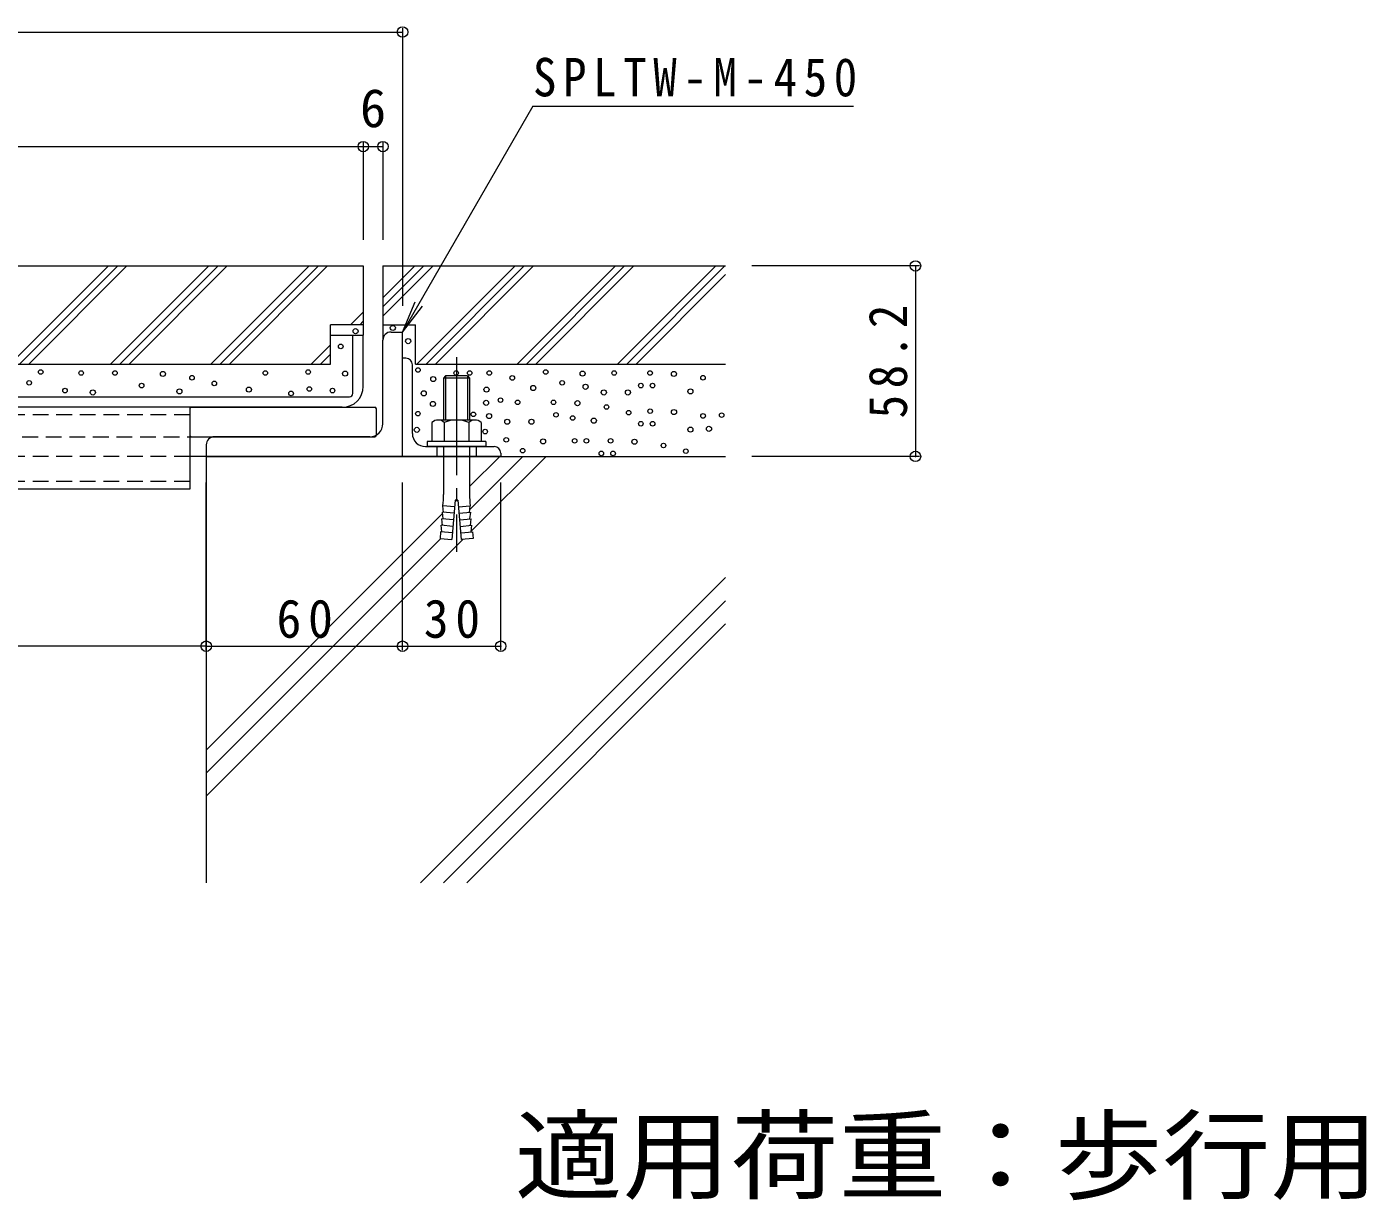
# Model space of a CAD drawing. Units: millimetres at full size, sheet at 1:4. Extents: x -871 to 1119, y -771 to 681.
# Drawn here: x 710 to 1119.3, y -662.8 to -304.3 of the extents above; entities that cross this region are included whole.
import ezdxf
from ezdxf.enums import TextEntityAlignment as Align

# ---------------------------------------------------------------- set-up
doc = ezdxf.new("R2010")
doc.units = ezdxf.units.MM
doc.header["$LTSCALE"] = 4
doc.header["$PDMODE"] = 32
doc.header["$PDSIZE"] = 3.2
doc.linetypes.add('CHAIN2', pattern=[12, 9, -1, 1, -1])
doc.linetypes.add('DASHED1', pattern=[1.8, 1.2, -0.6])
for name, color, linetype, lineweight in [('4-2', 3, 'Continuous', 9), ('4-3', 4, 'Continuous', 9), ('4-4', 7, 'Continuous', 9), ('4-5', 4, 'Continuous', 9), ('4-7', 5, 'Continuous', 5), ('4-8', 5, 'Continuous', 5), ('4-9', 134, 'Continuous', 5), ('4-A', 3, 'Continuous', 9), ('4-F', 2, 'Continuous', 9)]:
    doc.layers.add(name, color=color, linetype=linetype, lineweight=lineweight)
doc.styles.add('ＭＳ ゴシック', font='')
doc.styles.get('ＭＳ ゴシック').set_extended_font_data('MS Gothic')

msp = doc.modelspace()

# ---------------------------------------------------------------- linework, layer by layer
at = {"layer": '4-2'}
for p, q in [((802.778, -398.572), (812.778, -398.572)), ((809.578, -416.372), (809.578, -398.572)), ((812.778, -414.172), (812.778, -398.572)), ((547.776, -417.372), (808.578, -417.372)), ((806.378, -420.572), (273.178, -420.572))]:
    msp.add_line(p, q, dxfattribs=at)
for centre, radius in [((806.378, -414.172), 6.4), ((808.578, -416.372), 1)]:
    msp.add_arc(centre, radius, 270, 0, dxfattribs=at)
at = {"layer": '4-3'}
for p, q in [((818.778, -425.572), (818.778, -400.072)), ((821.278, -397.571), (824.778, -397.571)), ((824.778, -435.571), (824.778, -397.571)), ((759.778, -429.571), (767.278, -429.571)), ((814.778, -429.571), (767.278, -429.571)), ((764.778, -432.071), (764.778, -435.571)), ((764.778, -435.571), (759.778, -435.571)), ((824.778, -435.571), (764.778, -435.571))]:
    msp.add_line(p, q, dxfattribs=at)
at = {"layer": '4-3', "linetype": 'DASHED1'}
for p, q in [((319.778, -429.571), (759.778, -429.571)), ((759.778, -435.571), (319.778, -435.571))]:
    msp.add_line(p, q, dxfattribs=at)
at = {"layer": '4-3'}
for centre, radius, start, end in [((821.278, -400.072), 2.5, 90, 180), ((814.778, -425.572), 4, 270, 0), ((767.278, -432.071), 2.5, 90, 180)]:
    msp.add_arc(centre, radius, start, end, dxfattribs=at)
at = {"layer": '4-4'}
for p, q in [((254.778, -305.916), (824.778, -305.916)), ((824.778, -304.716), (824.778, -389.571)), ((812.778, -339.716), (812.778, -369.372)), ((818.778, -339.716), (818.778, -369.371)), ((266.778, -340.916), (812.778, -340.916)), ((812.778, -340.916), (818.778, -340.916)), ((982.725, -377.371), (931.52, -377.371)), ((981.525, -377.371), (981.525, -435.571)), ((982.725, -435.571), (931.52, -435.571)), ((764.778, -494.771), (764.778, -443.571)), ((824.778, -494.771), (824.778, -443.571)), ((854.778, -494.771), (854.778, -443.571)), ((764.778, -493.571), (314.778, -493.571)), ((764.778, -493.571), (824.778, -493.571)), ((824.778, -493.571), (854.778, -493.571))]:
    msp.add_line(p, q, dxfattribs=at)
for p in [(824.778, -305.916), (812.778, -340.916), (818.778, -340.916), (981.525, -377.371), (981.525, -435.571), (764.778, -493.571), (824.778, -493.571), (854.778, -493.571)]:
    msp.add_point(p, dxfattribs=at)
at = {"layer": '4-5', "color": 7}
for p, q in [((864.628, -328.549), (824.778, -397.571)), ((864.628, -328.549), (962.628, -328.549)), ((824.778, -397.571), (828.605, -388.333)), ((824.778, -397.571), (830.866, -389.638))]:
    msp.add_line(p, q, dxfattribs=at)
at = {"layer": '4-7'}
for p, q in [((266.778, -377.372), (812.778, -377.372)), ((734.91, -377.372), (704.91, -407.372)), ((707.739, -407.372), (737.738, -377.372)), ((710.567, -407.372), (740.567, -377.372)), ((765.567, -377.372), (735.567, -407.372)), ((738.396, -407.372), (768.396, -377.372)), ((741.224, -407.372), (771.224, -377.372)), ((796.224, -377.372), (766.224, -407.372)), ((769.053, -407.372), (799.053, -377.372)), ((771.881, -407.372), (801.881, -377.372)), ((812.778, -377.372), (812.778, -395.372)), ((818.778, -387.089), (828.496, -377.371)), ((818.778, -389.918), (831.325, -377.371)), ((818.778, -392.746), (834.153, -377.371)), ((818.778, -377.371), (923.52, -377.371)), ((829.153, -407.371), (859.153, -377.371)), ((831.981, -407.371), (861.982, -377.371)), ((834.81, -407.371), (864.81, -377.371)), ((859.81, -407.371), (889.81, -377.371)), ((862.638, -407.371), (892.638, -377.371)), ((865.467, -407.371), (895.467, -377.371)), ((890.466, -407.371), (920.467, -377.371)), ((893.295, -407.371), (923.295, -377.371)), ((896.123, -407.371), (923.52, -379.974)), ((808.881, -395.372), (812.779, -391.474)), ((802.778, -407.372), (802.778, -395.372)), ((811.709, -395.372), (812.779, -394.302)), ((812.778, -395.372), (812.778, -398.572)), ((818.778, -395.371), (818.778, -400.072)), ((828.778, -407.371), (828.778, -395.371)), ((796.881, -407.372), (802.778, -401.474)), ((799.71, -407.372), (802.778, -404.303)), ((555.776, -407.372), (802.778, -407.372)), ((828.778, -407.371), (923.52, -407.371))]:
    msp.add_line(p, q, dxfattribs=at)
at = {"layer": '4-7', "color": 7, "lineweight": 9}
for p, q in [((764.778, -435.571), (764.778, -565.862)), ((764.778, -435.571), (923.52, -435.571)), ((854.489, -435.571), (845.278, -444.782)), ((861.56, -435.571), (845.309, -451.822)), ((868.631, -435.571), (845.761, -458.441)), ((836.991, -453.069), (764.778, -525.282)), ((836.497, -460.634), (764.778, -532.353)), ((843.329, -460.873), (764.778, -539.424)), ((923.52, -472.606), (830.264, -565.862)), ((923.52, -479.677), (837.335, -565.862)), ((923.52, -486.748), (844.406, -565.862))]:
    msp.add_line(p, q, dxfattribs=at)
at = {"layer": '4-7'}
for points in [[(818.778, -377.371), (818.778, -395.371), (828.778, -395.371)], [(812.778, -395.372), (806.624, -395.372), (802.778, -395.372)]]:
    msp.add_lwpolyline(points, dxfattribs=at)
for centre, radius in [((810.433, -397.314), 0.781), ((821.806, -396.323), 0.781), ((826.497, -400.353), 0.781), ((805.897, -401.975), 0.698), ((714.223, -409.789), 0.698), ((795.943, -409.789), 0.698), ((829.491, -409.186), 0.698), ((868.538, -409.789), 0.698), ((710.691, -413.095), 0.698), ((726.581, -410.105), 0.698), ((736.89, -410.105), 0.698), ((745.031, -413.936), 0.698), ((751.562, -410.371), 0.781), ((760.451, -411.542), 0.698), ((767.251, -413.266), 0.698), ((782.863, -410.105), 0.698), ((807.204, -410.265), 0.781), ((834.16, -411.956), 0.781), ((841.171, -410.104), 0.698), ((845.302, -410.08), 0.698), ((851.277, -410.104), 0.698), ((858.308, -411.588), 0.698), ((873.55, -413.095), 0.698), ((879.8, -410.264), 0.781), ((889.44, -410.104), 0.698), ((897.581, -413.936), 0.698), ((900.418, -410.104), 0.698), ((901.18, -413.936), 0.698), ((907.712, -410.371), 0.781), ((916.6, -411.541), 0.698), ((721.639, -415.468), 0.698), ((730.128, -416.036), 0.781), ((756.582, -415.711), 0.781), ((777.835, -415.177), 0.781), ((790.716, -416.33), 0.698), ((796.284, -414.981), 0.698), ((803.359, -415.468), 0.698), ((831.255, -416.308), 0.781), ((850.43, -415.177), 0.781), ((864.721, -414.676), 0.781), ((880.725, -414.307), 0.781), ((886.277, -416.035), 0.781), ((893.656, -416.035), 0.781), ((912.731, -415.711), 0.781), ((834.063, -419.555), 0.781), ((850.291, -419.202), 0.781), ((854.727, -418.374), 0.698), ((859.931, -419.043), 0.698), ((870.909, -419.043), 0.698), ((878.203, -419.309), 0.781), ((887.091, -420.479), 0.698), ((893.891, -422.203), 0.698), ((900.433, -421.768), 0.698), ((907.726, -422.034), 0.781), ((829.469, -422.521), 0.698), ((846.433, -422.709), 0.698), ((851.216, -423.245), 0.781), ((856.768, -424.973), 0.781), ((864.147, -424.973), 0.781), ((871.671, -422.874), 0.698), ((876.78, -423.84), 0.698), ((883.222, -424.649), 0.781), ((897.596, -425.599), 0.698), ((901.195, -425.599), 0.698), ((916.615, -423.205), 0.698), ((922.291, -422.978), 0.698), ((829.149, -427.453), 0.781), ((850.014, -427.987), 0.698), ((912.746, -427.374), 0.781), ((918.423, -427.148), 0.781), ((856.473, -430.507), 0.698), ((861.485, -433.813), 0.698), ((867.734, -430.982), 0.781), ((877.374, -430.823), 0.698), ((880.973, -430.823), 0.698), ((888.352, -430.823), 0.698), ((895.646, -431.089), 0.781), ((904.535, -432.259), 0.698), ((911.335, -433.983), 0.698), ((885.515, -434.654), 0.698), ((889.114, -434.654), 0.698)]:
    msp.add_circle(centre, radius, dxfattribs=at)
at = {"layer": '4-8'}
for p, q in [((759.778, -420.572), (759.778, -445.572)), ((759.778, -445.572), (319.778, -445.572))]:
    msp.add_line(p, q, dxfattribs=at)
at = {"layer": '4-8', "linetype": 'DASHED1'}
for p, q in [((759.778, -422.872), (319.778, -422.872)), ((759.778, -443.272), (319.778, -443.272))]:
    msp.add_line(p, q, dxfattribs=at)
at = {"layer": '4-9'}
for p, q in [((759.778, -421.072), (759.778, -429.072)), ((760.278, -420.572), (816.278, -420.572)), ((816.778, -429.072), (816.778, -421.072)), ((760.278, -429.572), (816.278, -429.572))]:
    msp.add_line(p, q, dxfattribs=at)
for centre, start, end in [((760.278, -421.072), 90, 180), ((816.278, -421.072), 0, 90), ((760.278, -429.072), 180, 270), ((816.278, -429.072), 270, 0)]:
    msp.add_arc(centre, 0.5, start, end, dxfattribs=at)
at = {"layer": '4-A'}
for p, q in [((824.778, -435.571), (824.778, -405.571)), ((825.778, -405.571), (824.778, -405.571)), ((827.778, -428.571), (827.778, -407.571)), ((831.778, -432.571), (852.778, -432.571)), ((854.778, -435.571), (824.778, -435.571)), ((854.778, -434.571), (854.778, -435.571))]:
    msp.add_line(p, q, dxfattribs=at)
at = {"layer": '4-A', "linetype": 'DASHED1'}
for p, q in [((835.278, -432.571), (835.278, -435.571)), ((847.278, -432.571), (847.278, -435.571))]:
    msp.add_line(p, q, dxfattribs=at)
at = {"layer": '4-A', "linetype": 'CHAIN2'}
msp.add_line((841.278, -430.571), (841.278, -437.385), dxfattribs=at)
at = {"layer": '4-A'}
for centre, radius, start, end in [((825.778, -407.571), 2, 0, 90), ((831.778, -428.571), 4, 180, 270), ((852.778, -434.571), 2, 0, 90)]:
    msp.add_arc(centre, radius, start, end, dxfattribs=at)
at = {"layer": '4-F', "linetype": 'CHAIN2'}
msp.add_line((841.278, -405.285), (841.278, -464.703), dxfattribs=at)
at = {"layer": '4-F'}
for p, q in [((837.955, -410.971), (837.278, -411.648)), ((844.602, -410.971), (837.955, -410.971)), ((837.955, -410.971), (837.955, -424.471)), ((844.602, -410.971), (845.278, -411.648)), ((844.602, -410.971), (844.602, -424.471)), ((845.278, -411.648), (845.278, -424.471)), ((833.778, -425.193), (833.778, -430.971)), ((846.902, -424.471), (835.655, -424.471)), ((837.531, -425.193), (837.531, -430.971)), ((845.025, -425.193), (845.025, -430.971)), ((848.778, -425.193), (848.778, -430.971)), ((832.278, -430.971), (832.278, -432.571)), ((850.278, -430.971), (832.278, -430.971)), ((850.278, -432.571), (832.278, -432.571)), ((837.278, -432.571), (837.278, -447.189)), ((845.278, -432.571), (845.278, -447.189)), ((850.278, -430.971), (850.278, -432.571)), ((840.878, -448.971), (839.832, -460.926)), ((841.678, -448.971), (840.878, -448.971)), ((841.678, -448.971), (842.724, -460.926)), ((840.53, -452.956), (836.943, -452.642)), ((837.167, -454.67), (836.943, -452.642)), ((840.704, -450.964), (837.118, -450.65)), ((837.342, -452.677), (837.118, -450.65)), ((841.853, -450.964), (845.439, -450.65)), ((842.027, -452.956), (845.613, -452.642)), ((845.215, -452.677), (845.439, -450.65)), ((845.389, -454.67), (845.613, -452.642)), ((840.181, -456.941), (836.595, -456.627)), ((836.819, -458.654), (836.595, -456.627)), ((840.355, -454.949), (836.769, -454.635)), ((836.993, -456.662), (836.769, -454.635)), ((842.201, -454.949), (845.788, -454.635)), ((842.376, -456.941), (845.962, -456.627)), ((845.563, -456.662), (845.788, -454.635)), ((845.738, -458.654), (845.962, -456.627)), ((836.42, -458.62), (836.246, -460.612)), ((836.246, -460.612), (839.832, -460.926)), ((840.007, -458.933), (836.42, -458.62)), ((842.55, -458.933), (846.136, -458.62)), ((846.31, -460.612), (842.724, -460.926)), ((846.136, -458.62), (846.31, -460.612))]:
    msp.add_line(p, q, dxfattribs=at)
msp.add_lwpolyline([(845.278, -411.648), (837.278, -411.648), (837.278, -424.471)], dxfattribs=at)
for centre, radius, start, end in [((835.655, -427.272), 2.8, 47.92572, 132.07428), ((841.278, -434.561), 10.089, 68.19786, 111.80214), ((846.902, -427.272), 2.8, 47.92537, 132.07443), ((815.094, -447.894), 22.195, 352.86598, 1.81982), ((867.462, -447.894), 22.195, 178.18018, 187.13402)]:
    msp.add_arc(centre, radius, start, end, dxfattribs=at)

# ---------------------------------------------------------------- texts
at = {"layer": '4-4', "color": 2, "style": 'ＭＳ ゴシック'}
msp.add_text('6', height=11.73, dxfattribs=at).set_placement((811.778, -338.516), align=Align.BOTTOM_LEFT)
at = {"layer": '4-4', "color": 2, "insert": (979.125, -423.971), "char_height": 11.73, "attachment_point": 7, "rotation": 90, "style": 'ＭＳ ゴシック'}
msp.add_mtext('\\T1.28;\\W0.9;58.2', dxfattribs=at)
at = {"layer": '4-4', "color": 2, "char_height": 11.73, "attachment_point": 7, "style": 'ＭＳ ゴシック'}
for s, insert in [('\\T1.27;\\W0.95;60', (786.278, -491.171)), ('\\T1.27;\\W0.95;30', (831.278, -491.171))]:
    msp.add_mtext(s, dxfattribs=dict(at, insert=insert))
at = {"layer": '4-5', "color": 3, "style": 'ＭＳ ゴシック', "width": 1.1}
msp.add_text('適用荷重：歩行用', height=21.99, dxfattribs=at).set_placement((859.043, -666.784), align=Align.BOTTOM_LEFT)
at = {"layer": '4-5', "color": 2, "insert": (864.628, -325.749), "char_height": 11.73, "attachment_point": 7, "style": 'ＭＳ ゴシック'}
msp.add_mtext('\\T1.28;\\W0.9;SPLTW-M-450', dxfattribs=at)

doc.saveas('drawing.dxf')
